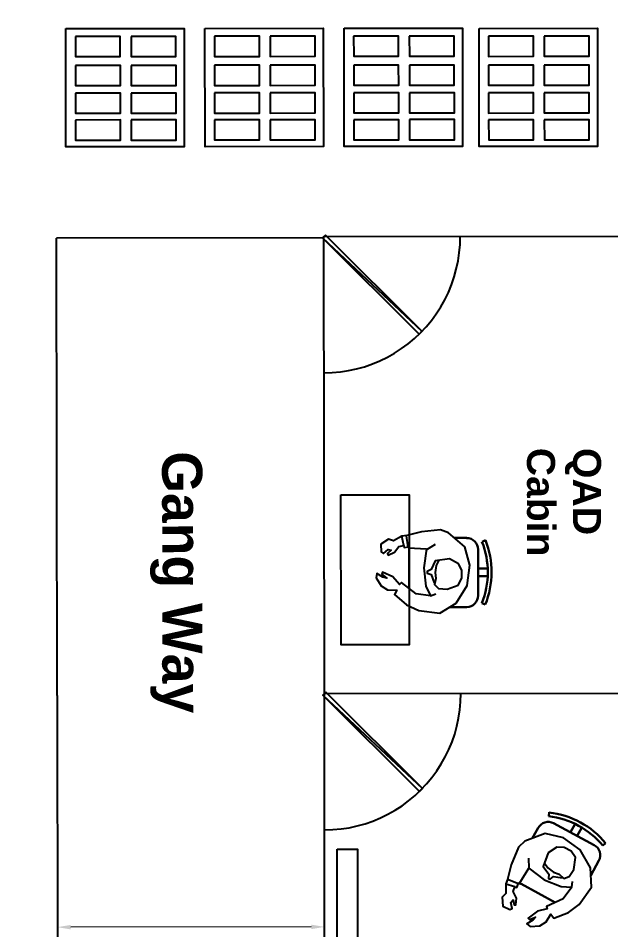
# Model space of a CAD drawing. Header units: feet. Extents: x -99009 to 3252343, y -11094690 to 9035152.
# Drawn here: x 2521547 to 2525981, y -1958411 to -1951585 of the extents above; entities that cross this region are included whole.
import ezdxf

# ---------------------------------------------------------------- set-up
doc = ezdxf.new("R2010")
doc.units = ezdxf.units.FT
doc.header["$PDSIZE"] = -1
for name, color, linetype in [('1', 1, 'Continuous'), ('JOB', 4, 'Continuous'), ('K-LINE', 7, 'Continuous')]:
    doc.layers.add(name, color=color, linetype=linetype)
doc.styles.add('Arial$101H0', font='arialbd.ttf')
doc.styles.get("Standard").update_dxf_attribs({"font": 'GOTHICB.TTF'})
doc.dimstyles.new('LGB VVP', dxfattribs={"dimtxt": 3, "dimasz": 3, "dimexe": 1, "dimexo": 1, "dimgap": 1, "dimtad": 1, "dimtoh": 1, "dimdec": 4, "dimzin": 12, "dimdsep": 46, "dimtxsty": 'Standard', "dimcen": 0, "dimclrd": 2, "dimclre": 1, "dimclrt": 3, "dimadec": 0, "dimazin": 3, "dimtfac": 1, "dimtdec": 4, "dimtofl": 0, "dimtmove": 0, "dimatfit": 3, "dimfxl": 1, "dimtolj": 1, "dimtzin": 0, "dimlwd": 13, "dimlwe": 13, "dimarcsym": 0})

# ---------------------------------------------------------------- blocks, each defined once
blk = doc.blocks.new('*D2640')
at = {"layer": 'Defpoints', "color": 0}
for p in [(2521839.5, -1958348.8), (2523839.9, -1958346.5), (2521839.5, -1958391.8)]:
    blk.add_point(p, dxfattribs=at)
at = {"layer": 'K-LINE', "color": 1, "lineweight": 13}
for p, q in [((2521839.5, -1958349.8), (2521839.5, -1958392.8)), ((2523839.9, -1958347.5), (2523839.9, -1958390.6))]:
    blk.add_line(p, q, dxfattribs=at)
at = {"layer": 'K-LINE', "color": 2, "lineweight": 13}
blk.add_line((2523739.9, -1958389.7), (2521939.5, -1958391.7), dxfattribs=at)
at = {"layer": 'K-LINE', "color": 2}
for points in [[(2521939.5, -1958375), (2521939.5, -1958408.4), (2521839.5, -1958391.8)], [(2523739.9, -1958406.3), (2523739.9, -1958373), (2523839.9, -1958389.6)]]:
    blk.add_solid(points, dxfattribs=at)
at = {"layer": 'K-LINE', "color": 3, "insert": (2522839.7, -1958388.1), "char_height": 3, "attachment_point": 5, "rotation": 0.06505}
blk.add_mtext('\\A1;2000', dxfattribs=at)

msp = doc.modelspace()

# ---------------------------------------------------------------- linework, layer by layer
at = {"color": 5, "linetype": 'Continuous', "lineweight": 25, "transparency": 33554684}
for p, q in [((2524432.20392, -1955534.28228), (2524417.02369, -1955464.45761)), ((2524464.30734, -1955546.51536), (2524453.82793, -1955460.64058)), ((2524604.95301, -1955562.40044), (2524670.03185, -1955523.63036)), ((2524631.77398, -1955909.69193), (2524671.39786, -1955895.4898)), ((2525370.88618, -1957950.79554), (2525367.02522, -1957875.29515)), ((2525289.85046, -1958066.97613), (2525209.59031, -1958034.97773)), ((2525264.39335, -1958089.65646), (2525195.47176, -1958068.9709)), ((2525689.11035, -1958092.00568), (2525695.66986, -1958050.47061))]:
    msp.add_line(p, q, dxfattribs=at)
at = {"color": 8, "linetype": 'Continuous', "lineweight": 30, "true_color": 0x767676, "transparency": 33554684}
for p, q in [((2524903.10003, -1955477.11907), (2524812.49442, -1955477.22194)), ((2525044.69058, -1955493.94688), (2525018.2768, -1955505.30259)), ((2524472.82197, -1955564.43807), (2524473.15202, -1955855.13107)), ((2524989.47523, -1955907.39819), (2524989.08518, -1955563.85193)), ((2525060.97642, -1955706.28556), (2524989.24698, -1955706.367)), ((2525061.04179, -1955763.85787), (2524989.31235, -1955763.93931)), ((2525042.40672, -1955976.23619), (2525015.96723, -1955964.9405)), ((2524776.27311, -1955994.47074), (2524903.68725, -1955994.32607)), ((2525519.53213, -1957531.5753), (2525516.73285, -1957559.89276)), ((2525857.69415, -1957776.58186), (2525553.60246, -1957613.64805)), ((2525714.05417, -1957617.24112), (2525680.14994, -1957681.45867)), ((2525437.55367, -1957648.70077), (2525394.2285, -1957728.02997)), ((2525765.0509, -1957644.5537), (2525730.20179, -1957707.82851)), ((2525942.61976, -1957761.38449), (2525920.9336, -1957780.2853)), ((2525832.47064, -1958005.01243), (2525891.80305, -1957892.63172)), ((2525309.6715, -1958067.89744), (2525565.6011, -1958206.34688))]:
    msp.add_line(p, q, dxfattribs=at)
at = {"color": 7, "linetype": 'Continuous', "lineweight": -2, "transparency": 33554684}
for points in [[(2523845.34617, -1953209.40166), (2523823.66215, -1953230.19009), (2524568.17828, -1953929.65153)], [(2523823.66215, -1953230.19009), (2524568.17828, -1953929.65153), (2524546.49534, -1953951.38377)], [(2523849.23168, -1956631.65096), (2523827.54873, -1956653.3832), (2524572.06486, -1957352.84464)], [(2523827.54873, -1956653.3832), (2524572.06486, -1957352.84464), (2524550.38192, -1957374.57688)]]:
    msp.add_lwpolyline(points, close=True, dxfattribs=at)
at = {"color": 7, "linetype": 'Continuous', "lineweight": 25, "transparency": 33554684}
for points in [[(2523837.91884, -1956642.98952), (2523834.03226, -1953219.79641), (2528812.62163, -1953214.14388), (2528816.50821, -1956637.33699)], [(2523835.19169, -1954240.99711), (2523897.48091, -1954239.03877), (2523958.82202, -1954233.30627), (2524019.21505, -1954223.7996), (2524079.60378, -1954210.51771), (2524139.0455, -1954194.40545), (2524197.53804, -1954173.57523), (2524254.13976, -1954149.91573), (2524309.79445, -1954123.42587), (2524363.55724, -1954093.16292), (2524415.42813, -1954059.12688), (2524464.46437, -1954022.26263), (2524512.55467, -1953983.51184), (2524556.86544, -1953940.99009), (2524599.28538, -1953895.63907), (2524638.87176, -1953848.40364), (2524674.67969, -1953798.34108), (2524708.59892, -1953747.33685), (2524738.73971, -1953693.50548), (2524766.04693, -1953637.78971), (2524789.57785, -1953581.13441), (2524809.33139, -1953522.59579), (2524825.30862, -1953463.11764), (2524838.45336, -1953402.6989), (2524847.82179, -1953341.34064), (2524853.41499, -1953279.98666), (2524855.23296, -1953218.63697)], [(2523842.15796, -1960376.69559), (2523837.91884, -1956642.98952), (2528816.50821, -1956637.33699), (2528820.74733, -1960371.04307), (2523842.15796, -1960376.69559), (2523846.04454, -1963799.8887)], [(2523839.0772, -1957663.24641), (2523901.36641, -1957661.28807), (2523962.7086, -1957656.49938), (2524023.10163, -1957646.99271), (2524083.49036, -1957633.71081), (2524142.931, -1957616.65475), (2524201.42462, -1957596.76834), (2524258.02634, -1957573.10884), (2524313.68103, -1957546.61898), (2524367.44275, -1957515.41222), (2524419.31471, -1957482.31999), (2524468.35095, -1957445.45574), (2524516.44018, -1957405.76114), (2524560.75202, -1957364.1832), (2524603.17196, -1957318.83218), (2524642.75834, -1957271.59675), (2524678.56627, -1957221.53419), (2524712.48443, -1957169.58615), (2524742.62522, -1957115.75478), (2524769.93352, -1957060.98281), (2524793.46336, -1957003.38371), (2524813.21797, -1956945.7889), (2524829.19521, -1956886.31075), (2524842.33994, -1956825.89201), (2524851.70837, -1956764.53375), (2524857.30157, -1956703.17977), (2524859.11954, -1956641.83008)]]:
    msp.add_lwpolyline(points, dxfattribs=at)
for points in [[(2523961.75549, -1955154.46113), (2524472.35584, -1955153.88142), (2524473.63101, -1956277.01343), (2523963.03066, -1956277.59314)], [(2523933.78078, -1957807.18533), (2524084.79013, -1957807.01388), (2524087.62014, -1960299.6119), (2523936.6108, -1960299.78335)]]:
    msp.add_lwpolyline(points, close=True, dxfattribs=at)
at = {"color": 5, "linetype": 'Continuous', "lineweight": 25, "transparency": 33554684}
for points in [[(2524603.06218, -1955559.57116), (2524582.45913, -1955701.16599), (2524597.71651, -1955838.94488), (2524631.77398, -1955909.69193), (2524525.10649, -1955894.71208), (2524415.53041, -1955811.78124), (2524401.38829, -1955825.01064), (2524351.30322, -1955769.38273), (2524273.86914, -1955732.66207), (2524268.22343, -1955747.76944), (2524306.00899, -1955776.98463), (2524276.74343, -1955770.41119), (2524229.523, -1955744.03814), (2524224.84039, -1955776.13298), (2524263.60512, -1955836.49279), (2524310.82769, -1955864.75346), (2524379.72999, -1955868.45047), (2524362.77894, -1955901.50305), (2524452.52861, -1955978.79354), (2524544.12624, -1956021.16098), (2524702.70856, -1956040.80093), (2524824.37305, -1955964.21422), (2524907.27924, -1955832.93055), (2524927.86943, -1955680.01001), (2524889.96172, -1955543.20066), (2524767.14768, -1955438.57723), (2524707.66203, -1955415.99333), (2524565.16518, -1955432.19988), (2524454.7696, -1955458.75189), (2524418.91131, -1955464.45546), (2524354.77091, -1955498.50543), (2524317.94953, -1955487.22152), (2524261.36174, -1955523.15054), (2524264.2596, -1955581.66344), (2524280.31721, -1955592.97093), (2524314.26109, -1955563.67429), (2524338.80654, -1955569.30928), (2524310.51907, -1955592.93664), (2524316.19693, -1955606.14353), (2524363.36163, -1955583.43854), (2524394.45802, -1955539.988), (2524432.20392, -1955534.28228), (2524434.10761, -1955548.43727), (2524467.13662, -1955544.62453), (2524468.089, -1955552.17392)], [(2525367.11094, -1957950.79983), (2525482.35308, -1958036.55566), (2525610.76996, -1958088.31939), (2525689.11035, -1958092.00568), (2525625.02996, -1958178.90892), (2525500.51154, -1958235.67888), (2525505.25202, -1958254.54969), (2525432.59806, -1958271.62075), (2525363.75898, -1958323.60844), (2525374.15373, -1958334.92235), (2525417.54749, -1958315.99689), (2525398.69703, -1958338.66972), (2525352.48257, -1958367.03648), (2525377.9879, -1958386.82753), (2525450.65472, -1958381.08216), (2525496.86918, -1958352.71541), (2525533.61127, -1958294.15749), (2525554.40935, -1958324.33579), (2525664.78778, -1958282.68284), (2525744.94292, -1958222.18802), (2525838.23208, -1958091.83638), (2525828.63111, -1957948.38821), (2525752.02833, -1957812.5666), (2525627.34274, -1957722.10244), (2525489.51135, -1957691.11321), (2525339.51118, -1957748.8559), (2525290.48137, -1957791.383), (2525236.83538, -1957924.52107), (2525207.70162, -1958034.03606), (2525195.47069, -1958068.0271), (2525195.5532, -1958140.70034), (2525168.21383, -1958168.10186), (2525173.00895, -1958235.1069), (2525225.89116, -1958260.52972), (2525242.86899, -1958251.07235), (2525233.38054, -1958206.72407), (2525250.34766, -1958187.82861), (2525257.93992, -1958224.62857), (2525272.09705, -1958224.61249), (2525274.87061, -1958173.64363), (2525251.22075, -1958125.53619), (2525264.39335, -1958089.65646), (2525277.61309, -1958095.30431), (2525289.84617, -1958063.2009), (2525296.45604, -1958066.02482)]]:
    msp.add_lwpolyline(points, close=True, dxfattribs=at)
for points in [[(2524691.88197, -1955649.13223), (2524674.93092, -1955682.18481), (2524667.44153, -1955735.99046), (2524673.15582, -1955781.28684), (2524661.88155, -1955826.6025), (2524693.05938, -1955854.88139), (2524756.30204, -1955861.41625), (2524840.26563, -1955830.17521), (2524867.57714, -1955778.23467), (2524867.50963, -1955718.77474), (2524841.97108, -1955669.72563), (2524774.91889, -1955632.99319), (2524666.39914, -1955649.16116), (2524636.27014, -1955713.37442), (2524606.08434, -1955727.56584), (2524607.04208, -1955739.83428), (2524638.20062, -1955751.12462), (2524660.92274, -1955813.39025)], [(2525488.82258, -1957915.74068), (2525509.62173, -1957946.86279), (2525553.07335, -1957978.90298), (2525595.56294, -1957994.8995), (2525630.52029, -1958026.94934), (2525670.14309, -1958011.8034), (2525705.94781, -1957958.90941), (2525718.11659, -1957870.17749), (2525685.02864, -1957822.08076), (2525633.08703, -1957793.82545), (2525577.40127, -1957792.94486), (2525513.27051, -1957835.48911), (2525475.63498, -1957938.40709), (2525518.17065, -1957994.98737), (2525516.32054, -1958028.02281), (2525527.6516, -1958032.72899), (2525553.10978, -1958010.99247), (2525618.24435, -1958021.30042)]]:
    msp.add_lwpolyline(points, dxfattribs=at)
at = {"color": 8, "linetype": 'Continuous', "lineweight": 30, "true_color": 0x767676, "transparency": 33554684}
for points in [[(2524989.08571, -1955564.32383), (2524989.03156, -1955516.62936), (2524950.32367, -1955478.00926), (2524902.62919, -1955478.06341)], [(2525015.75103, -1955965.39434), (2525075.45698, -1955817.86865), (2525076.1074, -1955653.02543), (2525017.5676, -1955505.03315)], [(2525041.99724, -1955976.01661), (2525104.47184, -1955821.64992), (2525105.11116, -1955649.15508), (2525043.78251, -1955494.32955)], [(2524472.69256, -1955552.98445), (2524472.14611, -1955556.93641), (2524471.87417, -1955560.92149), (2524471.8787, -1955564.91105)], [(2524903.21534, -1955994.32661), (2524950.90981, -1955994.27246), (2524989.52991, -1955955.56456), (2524989.47576, -1955907.87009)], [(2525517.13692, -1957560.49559), (2525675.18331, -1957579.20747), (2525819.96961, -1957658.01621), (2525921.48469, -1957780.58656)], [(2525520.15747, -1957532.34118), (2525685.5421, -1957551.84146), (2525837.06863, -1957634.27196), (2525943.29113, -1957762.52607)], [(2525437.5176, -1957648.76988), (2525460.10621, -1957606.7635), (2525512.47078, -1957591.0223), (2525554.47715, -1957613.61091)], [(2525857.62503, -1957776.54579), (2525899.63141, -1957799.1344), (2525915.37262, -1957851.49897), (2525892.78401, -1957893.50534)], [(2525309.74169, -1958068.87732), (2525306.22793, -1958066.98782), (2525302.84932, -1958064.8571), (2525299.63016, -1958062.50047)]]:
    msp.add_open_spline(points, degree=3, dxfattribs=at)
at = {"layer": '1'}
msp.add_arc((2520410.24778, -1978395.99612), 100000, 84.1346387202, 194.3871675539, dxfattribs=at)
at = {"layer": 'JOB'}
for p, q in [((2523823.66215, -1953230.19009), (2521833.66343, -1953232.44947)), ((2521837.55001, -1956655.64258), (2521833.66343, -1953232.44947)), ((2521837.55001, -1956655.64258), (2521842.82552, -1961302.16148))]:
    msp.add_line(p, q, dxfattribs=at)
at = {"layer": 'K-LINE', "transparency": 33554687}
for points in [[(2521902.94077, -1951662.68293), (2522788.68218, -1951661.67729), (2522789.68782, -1952547.41871), (2521903.94641, -1952548.42435), (2521902.94077, -1951662.68293)], [(2522944.42866, -1951661.50046), (2523830.17008, -1951660.49482), (2523831.17572, -1952546.23623), (2522945.4343, -1952547.24188), (2522944.42866, -1951661.50046)], [(2523985.91656, -1951660.31799), (2524871.65797, -1951659.31235), (2524872.66361, -1952545.05376), (2523986.9222, -1952546.05941), (2523985.91656, -1951660.31799)], [(2524995.58376, -1951660.90759), (2525881.32518, -1951659.90195), (2525882.33082, -1952545.64336), (2524996.5894, -1952546.64901), (2524995.58376, -1951660.90759)]]:
    msp.add_lwpolyline(points, dxfattribs=at)
at = {"layer": 'K-LINE', "color": 1}
for points in [[(2521974.23352, -1951721.62467), (2521974.40451, -1951872.23045), (2522310.82263, -1951871.8485), (2522310.65164, -1951721.24271)], [(2522390.84433, -1951721.15166), (2522391.01532, -1951871.75745), (2522727.43343, -1951871.37549), (2522727.26244, -1951720.76971)], [(2523015.72141, -1951720.4422), (2523015.89241, -1951871.04798), (2523352.31052, -1951870.66603), (2523352.13953, -1951720.06024)], [(2523432.33222, -1951719.96919), (2523432.50321, -1951870.57498), (2523768.92133, -1951870.19302), (2523768.75033, -1951719.58724)], [(2524057.20931, -1951719.25973), (2524057.3803, -1951869.86551), (2524393.79842, -1951869.48355), (2524393.62742, -1951718.87777)], [(2524473.82011, -1951718.78672), (2524473.99111, -1951869.39251), (2524810.40922, -1951869.01055), (2524810.23823, -1951718.40476)], [(2525066.87652, -1951719.84933), (2525067.04751, -1951870.45511), (2525403.46562, -1951870.07316), (2525403.29463, -1951719.46737)], [(2525483.48732, -1951719.37632), (2525483.65831, -1951869.98211), (2525820.07643, -1951869.60015), (2525819.90543, -1951718.99436)], [(2521974.48002, -1951938.73171), (2521974.65101, -1952089.33749), (2522311.06912, -1952088.95554), (2522310.89813, -1951938.34975)], [(2522391.09082, -1951938.2587), (2522391.26181, -1952088.86449), (2522727.67993, -1952088.48253), (2522727.50894, -1951937.87675)], [(2523015.96791, -1951937.54924), (2523016.1389, -1952088.15502), (2523352.55702, -1952087.77306), (2523352.38603, -1951937.16728)], [(2523432.57872, -1951937.07623), (2523432.74971, -1952087.68202), (2523769.16782, -1952087.30006), (2523768.99683, -1951936.69427)], [(2524057.4558, -1951936.36677), (2524057.6268, -1952086.97255), (2524394.04491, -1952086.59059), (2524393.87392, -1951935.98481)], [(2524474.06661, -1951935.89376), (2524474.2376, -1952086.49955), (2524810.65572, -1952086.11759), (2524810.48472, -1951935.5118)], [(2525067.12301, -1951936.95637), (2525067.294, -1952087.56215), (2525403.71212, -1952087.18019), (2525403.54113, -1951936.57441)], [(2525483.73382, -1951936.48336), (2525483.90481, -1952087.08915), (2525820.32292, -1952086.70719), (2525820.15193, -1951936.1014)], [(2521974.71541, -1952146.05915), (2521974.8864, -1952296.66494), (2522311.30452, -1952296.28298), (2522311.13352, -1952145.67719)], [(2522391.32621, -1952145.58615), (2522391.49721, -1952296.19193), (2522727.91532, -1952295.80997), (2522727.74433, -1952145.20419)], [(2523016.2033, -1952144.87668), (2523016.3743, -1952295.48247), (2523352.79241, -1952295.10051), (2523352.62142, -1952144.49472)], [(2523432.81411, -1952144.40368), (2523432.9851, -1952295.00946), (2523769.40322, -1952294.6275), (2523769.23222, -1952144.02172)], [(2524057.6912, -1952143.69421), (2524057.86219, -1952294.29999), (2524394.28031, -1952293.91804), (2524394.10931, -1952143.31225)], [(2524474.302, -1952143.2212), (2524474.473, -1952293.82699), (2524810.89111, -1952293.44503), (2524810.72012, -1952142.83925)], [(2525067.3584, -1952144.28381), (2525067.5294, -1952294.8896), (2525403.94751, -1952294.50764), (2525403.77652, -1952143.90185)], [(2525483.96921, -1952143.81081), (2525484.1402, -1952294.41659), (2525820.55832, -1952294.03463), (2525820.38732, -1952143.42885)], [(2521974.94414, -1952347.51884), (2521975.11513, -1952498.12462), (2522311.53325, -1952497.74266), (2522311.36226, -1952347.13688)], [(2522391.55495, -1952347.04583), (2522391.72594, -1952497.65162), (2522728.14405, -1952497.26966), (2522727.97306, -1952346.66387)], [(2523016.43203, -1952346.33637), (2523016.60303, -1952496.94215), (2523353.02114, -1952496.56019), (2523352.85015, -1952345.95441)], [(2523433.04284, -1952345.86336), (2523433.21383, -1952496.46914), (2523769.63195, -1952496.08719), (2523769.46095, -1952345.4814)], [(2524057.91993, -1952345.1539), (2524058.09092, -1952495.75968), (2524394.50904, -1952495.37772), (2524394.33804, -1952344.77194)], [(2524474.53073, -1952344.68089), (2524474.70173, -1952495.28667), (2524811.11984, -1952494.90472), (2524810.94885, -1952344.29893)], [(2525067.58713, -1952345.7435), (2525067.75813, -1952496.34928), (2525404.17624, -1952495.96732), (2525404.00525, -1952345.36154)], [(2525484.19794, -1952345.27049), (2525484.36893, -1952495.87627), (2525820.78705, -1952495.49432), (2525820.61605, -1952344.88853)]]:
    msp.add_lwpolyline(points, close=True, dxfattribs=at)

# ---------------------------------------------------------------- texts
at = {"color": 7, "transparency": 33554684, "style": 'Arial$101H0'}
for s, height, p in [('Cabin', 209.690461, (2525354.28892, -1954802.23976)), ('QAD', 210.630055, (2525697.83626, -1954802.79352))]:
    msp.add_text(s, height=height, rotation=270.065051714, dxfattribs=at).set_placement(p)
at = {"layer": 'K-LINE', "insert": (2522923.55593, -1954827.88876), "char_height": 300, "width": 2495.2996665, "attachment_point": 1, "rotation": 270.065051714}
msp.add_mtext('{Gang Way}', dxfattribs=at)

# ---------------------------------------------------------------- dimensions: what is measured, and where the dimension line sits
at = {"layer": 'K-LINE'}
dim = msp.add_linear_dim(base=(2521839.52122, -1958391.82492), p1=(2523839.85296, -1958346.51339), p2=(2521839.47235, -1958348.78456), angle=0.065051714, dimstyle='LGB VVP', override={"dimasz": 100, "dimdec": 0}, dxfattribs=at)
dim.commit()
dim.dimension.update_dxf_attribs({"geometry": '*D2640', "text_midpoint": (2522839.7086, -1958388.11427)})

doc.saveas('drawing.dxf')
